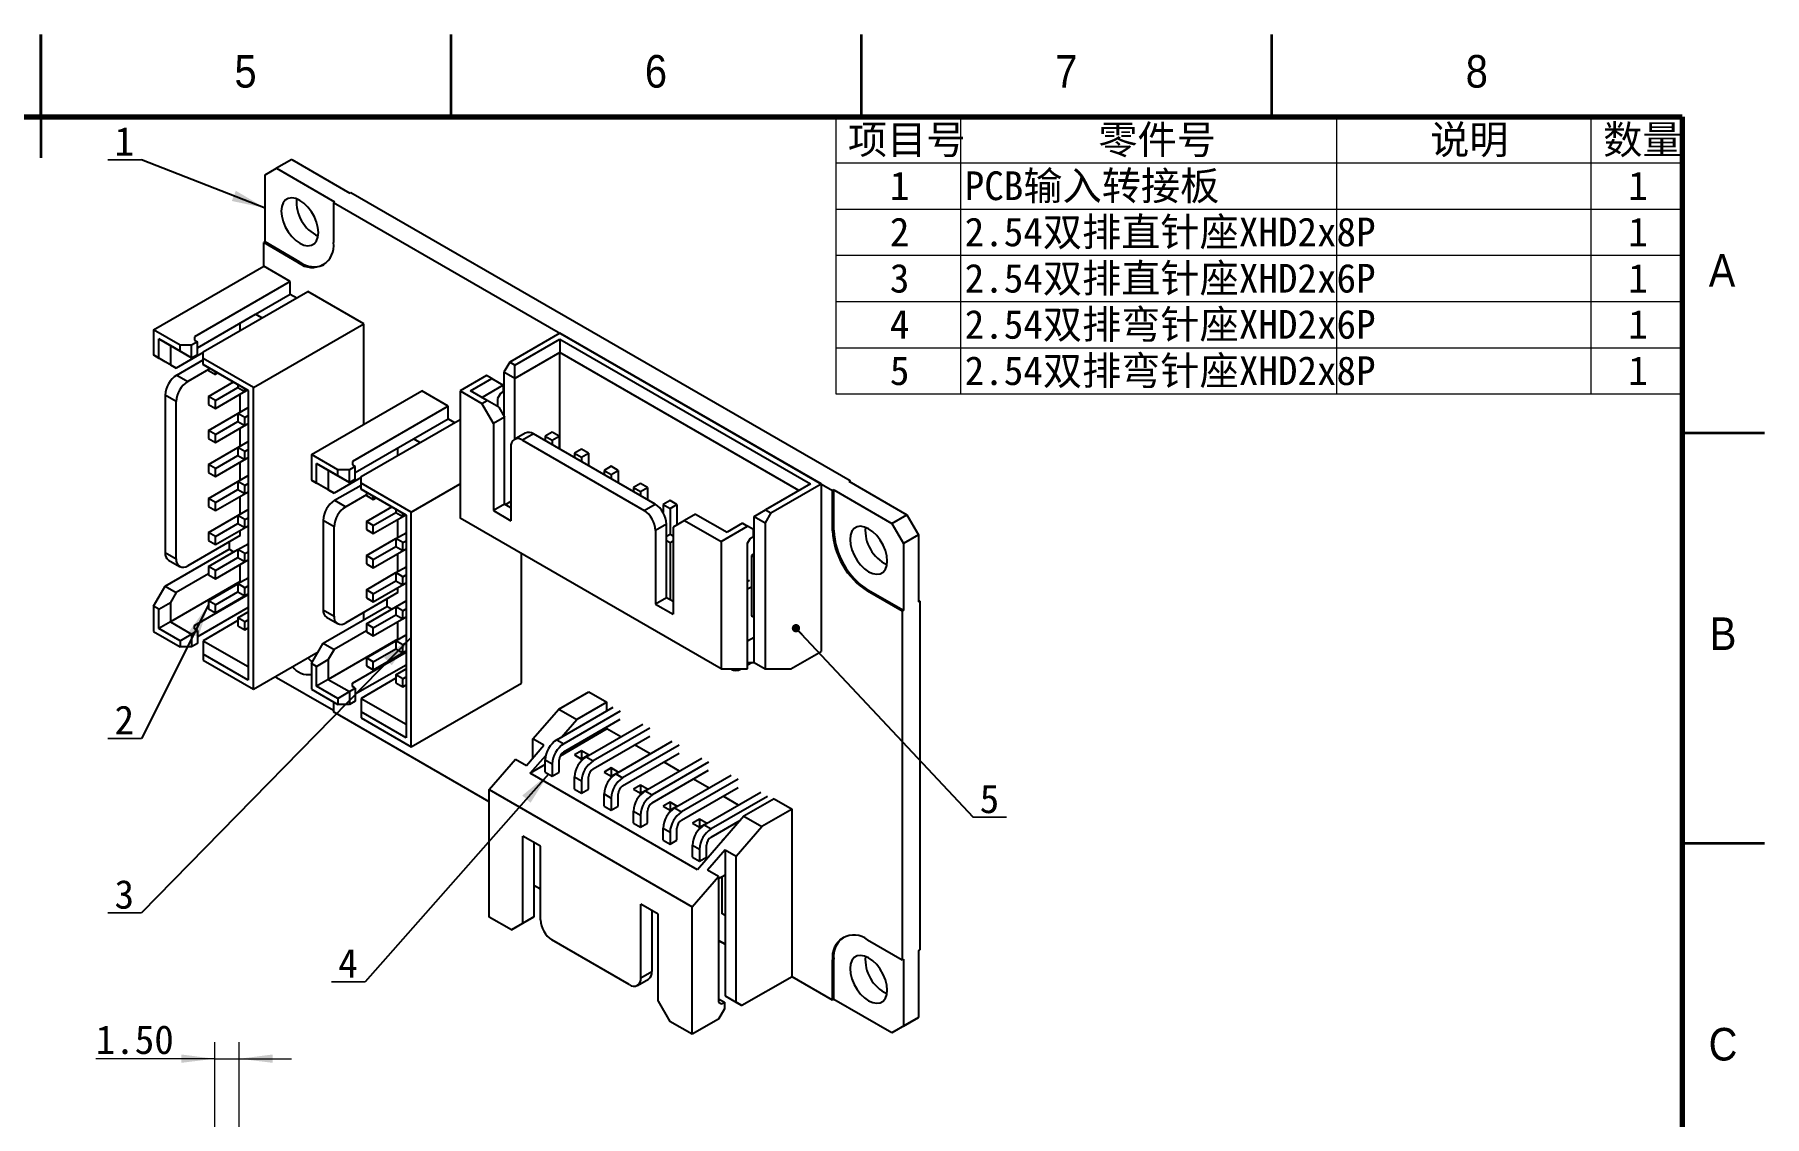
# Model space of a CAD drawing. Header units: millimetres. Extents: x 0 to 210, y 0 to 149.
# Drawn here: x 104.6 to 210, y 82.6 to 148.5 of the extents above; entities that cross this region are included whole.
import ezdxf

# ---------------------------------------------------------------- set-up
doc = ezdxf.new("R2010")
doc.units = ezdxf.units.MM
doc.header["$LTSCALE"] = 0.5
doc.linetypes.add('SLD-实线', pattern=[0])
doc.layers.add('轮廓粗实线', color=7, linetype='Continuous')
doc.styles.add('SLDTEXTSTYLE10', font='SIMSUN.TTC')
doc.styles.add('SLDTEXTSTYLE6', font='SIMSUN.TTC', dxfattribs={"bigfont": 'bigfont'})
doc.styles.add('SLDTEXTSTYLE9', font='GOTHIC.TTF', dxfattribs={"width": 0.913})
doc.styles.get("Standard").update_dxf_attribs({"font": 'SIMSUN.TTC'})
doc.dimstyles.new('SLDDIMSTYLE2', dxfattribs={"dimtxt": 1.75, "dimasz": 2.04, "dimexe": 0, "dimexo": 0.0625, "dimgap": 0.4375, "dimtad": 2, "dimrnd": 1e-09, "dimzin": 4, "dimdsep": 46, "dimtxsty": 'SLDTEXTSTYLE10', "dimsah": 1, "dimcen": 0.09, "dimadec": 0, "dimazin": 1, "dimtfac": 1, "dimtmove": 0, "dimatfit": 0, "dimfxl": 1, "dimfrac": 2, "dimtolj": 1, "dimtzin": 12, "dimarcsym": 0})
doc.dimstyles.new('SLDDIMSTYLE3', dxfattribs={"dimtxt": 0.18, "dimasz": 0.508, "dimexe": 0, "dimexo": 0.0625, "dimgap": 0, "dimtad": 0, "dimtih": 1, "dimtoh": 1, "dimdec": 0, "dimrnd": 1e-09, "dimzin": 0, "dimdsep": 46, "dimtxsty": 'Standard', "dimblk1": 'DOT', "dimblk2": 'DOT', "dimsah": 1, "dimcen": 0.09, "dimadec": 0, "dimazin": 0, "dimtfac": 0.508, "dimtdec": 0, "dimtofl": 0, "dimtmove": 0, "dimatfit": 3, "dimldrblk": 'DOT', "dimfxl": 1, "dimfrac": 2, "dimtolj": 1, "dimtzin": 0, "dimarcsym": 0})
doc.dimstyles.new('SLDDIMSTYLE4', dxfattribs={"dimtxt": 0.18, "dimasz": 2.04, "dimexe": 0, "dimexo": 0.0625, "dimgap": 0, "dimtad": 0, "dimtih": 1, "dimtoh": 1, "dimdec": 0, "dimrnd": 1e-09, "dimzin": 0, "dimdsep": 46, "dimtxsty": 'Standard', "dimsah": 1, "dimcen": 0.09, "dimadec": 0, "dimazin": 0, "dimtfac": 2.04, "dimtdec": 0, "dimtofl": 0, "dimtmove": 0, "dimatfit": 3, "dimfxl": 1, "dimfrac": 2, "dimtolj": 1, "dimtzin": 0, "dimarcsym": 0})

# ---------------------------------------------------------------- blocks, each defined once
blk = doc.blocks.new('SW_TABLEANNOTATION_0')
at = {"color": 0, "linetype": 'SLD-实线', "lineweight": 18}
for p, q in [((0, 0), (0, -2.81)), ((0, 0), (7.61, 0)), ((7.61, 0), (7.61, -2.81)), ((7.61, 0), (30.5, 0)), ((30.5, 0), (30.5, -2.81)), ((30.5, 0), (46, 0)), ((46, 0), (46, -2.81)), ((46, 0), (51.57, 0)), ((51.57, 0), (51.57, -2.81)), ((0, -2.81), (7.61, -2.81)), ((0, -2.81), (0, -5.63)), ((7.61, -2.81), (30.5, -2.81)), ((7.61, -2.81), (7.61, -5.63)), ((30.5, -2.81), (46, -2.81)), ((30.5, -2.81), (30.5, -5.63)), ((46, -2.81), (51.57, -2.81)), ((46, -2.81), (46, -5.63)), ((51.57, -2.81), (51.57, -5.63)), ((0, -5.63), (0, -8.44)), ((0, -5.63), (7.61, -5.63)), ((7.61, -5.63), (7.61, -8.44)), ((7.61, -5.63), (30.5, -5.63)), ((30.5, -5.63), (30.5, -8.44)), ((30.5, -5.63), (46, -5.63)), ((46, -5.63), (46, -8.44)), ((46, -5.63), (51.57, -5.63)), ((51.57, -5.63), (51.57, -8.44)), ((0, -8.44), (0, -11.25)), ((0, -8.44), (7.61, -8.44)), ((7.61, -8.44), (7.61, -11.25)), ((7.61, -8.44), (30.5, -8.44)), ((30.5, -8.44), (30.5, -11.25)), ((30.5, -8.44), (46, -8.44)), ((46, -8.44), (46, -11.25)), ((46, -8.44), (51.57, -8.44)), ((51.57, -8.44), (51.57, -11.25)), ((0, -11.25), (0, -14.07)), ((0, -11.25), (7.61, -11.25)), ((7.61, -11.25), (7.61, -14.07)), ((7.61, -11.25), (30.5, -11.25)), ((30.5, -11.25), (30.5, -14.07)), ((30.5, -11.25), (46, -11.25)), ((46, -11.25), (46, -14.07)), ((46, -11.25), (51.57, -11.25)), ((51.57, -11.25), (51.57, -14.07)), ((0, -14.07), (0, -16.88)), ((0, -14.07), (7.61, -14.07)), ((7.61, -14.07), (7.61, -16.88)), ((7.61, -14.07), (30.5, -14.07)), ((30.5, -14.07), (30.5, -16.88)), ((30.5, -14.07), (46, -14.07)), ((46, -14.07), (46, -16.88)), ((46, -14.07), (51.57, -14.07)), ((51.57, -14.07), (51.57, -16.88)), ((0, -16.88), (7.61, -16.88)), ((7.61, -16.88), (30.5, -16.88)), ((30.5, -16.88), (46, -16.88)), ((46, -16.88), (51.57, -16.88))]:
    blk.add_line(p, q, dxfattribs=at)
at = {"color": 0, "linetype": 'SLD-实线', "lineweight": 18, "char_height": 1.75, "attachment_point": 1}
for s, insert, style in [('项目号', (0.75, -0.52), 'SLDTEXTSTYLE6'), ('零件号', (16, -0.52), 'SLDTEXTSTYLE6'), ('说明', (36.21, -0.52), 'SLDTEXTSTYLE6'), ('数量', (46.75, -0.52), 'SLDTEXTSTYLE6'), ('PCB输入转接板', (7.86, -3.33), 'SLDTEXTSTYLE6'), ('1', (3.3, -3.33), 'SLDTEXTSTYLE10'), ('1', (48.28, -3.33), 'SLDTEXTSTYLE10'), ('2', (3.3, -6.14), 'SLDTEXTSTYLE10'), ('2.54双排直针座XHD2x8P', (7.86, -6.14), 'SLDTEXTSTYLE6'), ('1', (48.28, -6.14), 'SLDTEXTSTYLE10'), ('3', (3.3, -8.96), 'SLDTEXTSTYLE10'), ('2.54双排直针座XHD2x6P', (7.86, -8.96), 'SLDTEXTSTYLE6'), ('1', (48.28, -8.96), 'SLDTEXTSTYLE10'), ('2.54双排弯针座XHD2x6P', (7.86, -11.77), 'SLDTEXTSTYLE6'), ('4', (3.3, -11.77), 'SLDTEXTSTYLE10'), ('1', (48.28, -11.77), 'SLDTEXTSTYLE10'), ('5', (3.3, -14.59), 'SLDTEXTSTYLE10'), ('2.54双排弯针座XHD2x8P', (7.86, -14.59), 'SLDTEXTSTYLE6'), ('1', (48.28, -14.59), 'SLDTEXTSTYLE10')]:
    blk.add_mtext(s, dxfattribs=dict(at, insert=insert, style=style))
blk = doc.blocks.new('_D_5')
at = {"color": 7, "linetype": 'SLD-实线', "lineweight": 18, "true_color": 0xffffff}
for p, q in [((115.6, 81.13), (115.6, 87.13)), ((117.1, 81.13), (117.1, 87.13)), ((115.6, 86.13), (108.35, 86.13)), ((115.6, 86.13), (117.1, 86.13)), ((117.1, 86.13), (120.28, 86.13))]:
    blk.add_line(p, q, dxfattribs=at)
for points in [[(115.6, 86.13), (113.56, 86.39), (113.56, 85.88)], [(117.1, 86.13), (119.14, 85.88), (119.14, 86.39)]]:
    blk.add_solid(points, dxfattribs=at)
at = {"color": 7, "linetype": 'SLD-实线', "lineweight": 18, "true_color": 0xffffff, "insert": (108.35, 88.17), "char_height": 1.75, "attachment_point": 1, "style": 'SLDTEXTSTYLE10'}
blk.add_mtext('1.50', dxfattribs=at)
blk = doc.blocks.new('SW_NOTE_0_38')
at = {"color": 0, "linetype": 'SLD-实线', "lineweight": 18}
for p, q in [((0, 0), (2.04, 0)), ((2.04, 0), (0, 0)), ((0, 0), (2.04, 0)), ((2.04, 0), (0, 0)), ((0, 0), (2.04, 0)), ((2.04, 0), (0, 0))]:
    blk.add_line(p, q, dxfattribs=at)
at = {"color": 0, "linetype": 'SLD-实线', "lineweight": 18, "insert": (1, 2), "char_height": 1.75, "attachment_point": 2, "style": 'SLDTEXTSTYLE10'}
blk.add_mtext('5', dxfattribs=at)
blk = doc.blocks.new('_Dot')
at = {"color": 0, "linetype": 'ByBlock', "lineweight": -2}
blk.add_line((-0.5, 0), (-1, 0), dxfattribs=at)
at = {"color": 0, "linetype": 'ByBlock', "const_width": 0.5}
blk.add_lwpolyline([(-0.25, 0, 1), (0.25, 0, 1)], format="xyb", close=True, dxfattribs=at)
blk = doc.blocks.new('SW_NOTE_0_39')
at = {"color": 0, "linetype": 'SLD-实线', "lineweight": 18}
for p, q in [((-2.04, 0), (0, 0)), ((0, 0), (-2.04, 0)), ((-2.04, 0), (0, 0)), ((0, 0), (-2.04, 0)), ((-2.04, 0), (0, 0)), ((0, 0), (-2.04, 0))]:
    blk.add_line(p, q, dxfattribs=at)
at = {"color": 0, "linetype": 'SLD-实线', "lineweight": 18, "insert": (-1.04, 2), "char_height": 1.75, "attachment_point": 2, "style": 'SLDTEXTSTYLE10'}
blk.add_mtext('4', dxfattribs=at)
blk = doc.blocks.new('SW_NOTE_0_40')
at = {"color": 0, "linetype": 'SLD-实线', "lineweight": 18}
for p, q in [((-2.04, 0), (0, 0)), ((0, 0), (-2.04, 0)), ((-2.04, 0), (0, 0)), ((0, 0), (-2.04, 0)), ((-2.04, 0), (0, 0)), ((0, 0), (-2.04, 0))]:
    blk.add_line(p, q, dxfattribs=at)
at = {"color": 0, "linetype": 'SLD-实线', "lineweight": 18, "insert": (-1.04, 2), "char_height": 1.75, "attachment_point": 2, "style": 'SLDTEXTSTYLE10'}
blk.add_mtext('1', dxfattribs=at)
blk = doc.blocks.new('SW_NOTE_0_41')
at = {"color": 0, "linetype": 'SLD-实线', "lineweight": 18}
for p, q in [((-2.04, 0), (0, 0)), ((0, 0), (-2.04, 0)), ((-2.04, 0), (0, 0)), ((0, 0), (-2.04, 0)), ((-2.04, 0), (0, 0)), ((0, 0), (-2.04, 0))]:
    blk.add_line(p, q, dxfattribs=at)
at = {"color": 0, "linetype": 'SLD-实线', "lineweight": 18, "insert": (-1.04, 2), "char_height": 1.75, "attachment_point": 2, "style": 'SLDTEXTSTYLE10'}
blk.add_mtext('2', dxfattribs=at)
blk = doc.blocks.new('SW_NOTE_0_42')
at = {"color": 0, "linetype": 'SLD-实线', "lineweight": 18}
for p, q in [((-2.04, 0), (0, 0)), ((0, 0), (-2.04, 0)), ((-2.04, 0), (0, 0)), ((0, 0), (-2.04, 0)), ((-2.04, 0), (0, 0)), ((0, 0), (-2.04, 0))]:
    blk.add_line(p, q, dxfattribs=at)
at = {"color": 0, "linetype": 'SLD-实线', "lineweight": 18, "insert": (-1.04, 2), "char_height": 1.75, "attachment_point": 2, "style": 'SLDTEXTSTYLE10'}
blk.add_mtext('3', dxfattribs=at)

msp = doc.modelspace()

# ---------------------------------------------------------------- linework, layer by layer
at = {"color": 7, "linetype": 'SLD-实线', "lineweight": 35}
for p, q in [((105, 143.5), (105, 148.5)), ((105, 148.5), (105, 141)), ((130, 143.5), (130, 148.5)), ((155, 143.5), (155, 148.5)), ((180, 143.5), (180, 148.5)), ((205, 124.25), (210, 124.25)), ((205, 99.25), (210, 99.25))]:
    msp.add_line(p, q, dxfattribs=at)
at = {"color": 7, "linetype": 'SLD-实线', "lineweight": 70}
for p, q in [((5, 143.5), (205, 143.5)), ((205, 143.5), (205, 5))]:
    msp.add_line(p, q, dxfattribs=at)
at = {"layer": '轮廓粗实线'}
for p, q in [((118.665, 139.954), (119.372, 140.362)), ((120.291, 140.893), (119.372, 140.362)), ((119.372, 140.362), (122.907, 138.321)), ((120.291, 140.893), (123.827, 138.852)), ((118.665, 135.871), (118.665, 139.954)), ((122.907, 138.321), (122.837, 138.281)), ((122.837, 138.281), (122.837, 135.831)), ((122.837, 138.281), (153.242, 120.728)), ((123.827, 138.852), (123.897, 138.893)), ((123.897, 138.893), (154.303, 121.34)), ((118.665, 135.871), (118.594, 135.831)), ((118.594, 134.402), (118.594, 135.831)), ((120.715, 134.606), (118.594, 135.831)), ((120.786, 134.647), (118.665, 135.871)), ((111.877, 130.524), (118.594, 134.402)), ((120.206, 133.471), (118.594, 134.402)), ((120.786, 134.647), (120.715, 134.606)), ((120.206, 133.471), (114.373, 130.103)), ((114.903, 129.185), (121.267, 132.859)), ((120.206, 132.695), (120.206, 133.471)), ((124.675, 130.891), (121.267, 132.859)), ((118.085, 131.471), (120.206, 132.695)), ((120.206, 132.695), (120.595, 132.471)), ((114.549, 129.43), (118.085, 131.471)), ((117.145, 130.479), (117.145, 130.928)), ((117.958, 127.013), (124.675, 130.891)), ((118.474, 131.246), (118.085, 131.471)), ((124.675, 124.768), (124.675, 130.891)), ((113.489, 129.593), (111.877, 130.524)), ((111.877, 130.524), (111.877, 128.989)), ((112.902, 129.564), (112.195, 129.973)), ((112.195, 129.973), (113.489, 129.226)), ((112.195, 128.805), (112.195, 129.973)), ((114.549, 129.797), (114.196, 129.593)), ((114.373, 130.103), (114.373, 129.899)), ((114.373, 129.899), (114.549, 129.797)), ((114.549, 129.021), (114.549, 129.797)), ((136.625, 130.321), (133.571, 128.557)), ((133.889, 128.373), (136.625, 129.953)), ((152.535, 121.136), (136.625, 130.321)), ((136.625, 129.953), (151.899, 121.136)), ((136.625, 129.953), (136.625, 129.137)), ((111.877, 128.989), (112.195, 128.805)), ((112.584, 128.58), (111.877, 128.989)), ((112.902, 128.397), (112.195, 128.805)), ((113.255, 128.192), (112.584, 128.58)), ((114.196, 128.817), (112.902, 129.564)), ((112.902, 129.564), (112.902, 128.397)), ((114.903, 129.144), (113.255, 128.192)), ((113.291, 127.764), (114.903, 128.694)), ((114.196, 129.593), (113.489, 129.593)), ((113.489, 129.226), (113.489, 129.593)), ((113.489, 129.226), (114.196, 128.817)), ((114.196, 128.817), (114.196, 129.593)), ((114.196, 128.817), (114.549, 129.021)), ((114.903, 128.777), (114.903, 129.185)), ((117.958, 127.013), (114.903, 128.777)), ((114.903, 128.409), (114.903, 128.777)), ((133.571, 128.557), (133.217, 127.945)), ((133.889, 128.373), (133.571, 128.557)), ((136.625, 129.137), (133.889, 127.557)), ((151.192, 120.728), (136.625, 129.137)), ((136.625, 123.259), (136.625, 129.137)), ((112.902, 128.397), (113.255, 128.192)), ((113.291, 127.764), (113.963, 127.376)), ((115.221, 128.102), (113.963, 127.376)), ((114.903, 128.409), (117.639, 126.829)), ((117.639, 126.829), (114.903, 128.409)), ((114.903, 128.409), (114.903, 128.409)), ((115.221, 128.225), (115.221, 128.054)), ((115.221, 128.054), (115.645, 127.809)), ((115.645, 127.809), (115.645, 127.98)), ((115.645, 127.809), (115.794, 127.895)), ((132.156, 127.741), (130.544, 126.81)), ((131.181, 126.81), (132.475, 127.557)), ((132.475, 127.557), (132.156, 127.741)), ((132.475, 127.557), (133.182, 127.149)), ((133.889, 127.557), (133.217, 127.945)), ((133.217, 127.945), (133.217, 125.267)), ((133.889, 127.557), (133.889, 128.373)), ((133.889, 123.87), (133.889, 127.557)), ((113.255, 126.151), (112.584, 126.539)), ((112.584, 126.539), (112.584, 116.953)), ((115.221, 126.47), (116.742, 127.347)), ((115.645, 126.225), (115.221, 126.47)), ((115.221, 126.47), (115.221, 125.98)), ((115.645, 126.225), (117.017, 127.017)), ((115.645, 125.735), (117.59, 126.858)), ((117.017, 127.189), (117.017, 127.017)), ((117.017, 127.017), (117.442, 126.772)), ((117.145, 125.506), (117.145, 126.6)), ((117.442, 126.772), (117.442, 126.944)), ((117.442, 126.772), (117.59, 126.858)), ((117.639, 126.829), (117.639, 109.192)), ((117.958, 108.641), (117.958, 127.013)), ((121.493, 122.931), (128.211, 126.809)), ((129.823, 125.878), (128.211, 126.809)), ((130.544, 126.81), (130.544, 119.053)), ((130.544, 126.81), (131.874, 126.043)), ((132.192, 126.226), (131.181, 126.81)), ((133.182, 127.149), (131.888, 126.402)), ((133.005, 126.638), (132.828, 126.332)), ((133.182, 126.741), (133.005, 126.638)), ((133.182, 127.149), (133.182, 126.741)), ((113.255, 116.565), (113.255, 126.151)), ((115.221, 125.98), (115.645, 125.735)), ((115.221, 124.396), (117.017, 125.432)), ((115.645, 125.735), (115.645, 126.225)), ((117.017, 125.433), (117.639, 125.792)), ((117.017, 125.433), (117.017, 124.943)), ((117.442, 125.188), (117.017, 125.433)), ((129.823, 125.878), (123.989, 122.51)), ((129.823, 125.102), (129.823, 125.878)), ((131.874, 126.043), (132.192, 126.226)), ((132.581, 124.818), (131.874, 126.043)), ((132.899, 125.818), (132.192, 126.226)), ((132.828, 126.332), (132.828, 125.859)), ((132.899, 125.818), (133.252, 125.206)), ((115.645, 124.151), (115.221, 124.396)), ((115.221, 124.396), (115.221, 123.906)), ((115.645, 124.151), (117.017, 124.943)), ((115.645, 123.661), (117.639, 124.812)), ((117.017, 124.943), (117.442, 124.698)), ((117.145, 123.432), (117.145, 124.526)), ((117.442, 125.188), (117.639, 125.302)), ((117.442, 124.698), (117.442, 125.188)), ((117.442, 124.698), (117.639, 124.812)), ((124.52, 121.592), (130.544, 125.07)), ((127.702, 123.878), (129.823, 125.102)), ((129.823, 125.102), (130.212, 124.878)), ((133.252, 125.206), (132.581, 124.818)), ((132.581, 124.818), (132.581, 119.51)), ((133.252, 119.898), (133.252, 125.206)), ((115.221, 123.906), (115.645, 123.661)), ((115.221, 122.322), (117.017, 123.358)), ((115.645, 123.661), (115.645, 124.151)), ((117.017, 123.359), (117.639, 123.718)), ((117.442, 123.114), (117.017, 123.359)), ((117.017, 123.359), (117.017, 122.869)), ((124.166, 121.837), (127.702, 123.878)), ((126.761, 122.886), (126.761, 123.335)), ((128.09, 123.653), (127.702, 123.878)), ((133.641, 123.389), (133.641, 118.898)), ((134.52, 124.235), (133.848, 123.847)), ((135.02, 124.185), (134.348, 123.797)), ((134.348, 123.797), (141.752, 119.523)), ((142.424, 119.911), (135.02, 124.185)), ((136.152, 124.283), (135.727, 124.038)), ((135.727, 124.038), (136.152, 123.793)), ((135.727, 124.038), (135.727, 123.777)), ((136.576, 124.038), (136.152, 124.283)), ((136.152, 123.793), (136.576, 124.038)), ((136.152, 123.793), (136.152, 123.532)), ((136.576, 124.038), (136.576, 123.287)), ((115.645, 122.077), (115.221, 122.322)), ((115.221, 122.322), (115.221, 121.832)), ((115.645, 122.077), (117.017, 122.869)), ((115.645, 121.587), (117.639, 122.738)), ((117.017, 122.869), (117.442, 122.624)), ((117.145, 121.358), (117.145, 122.452)), ((117.442, 123.114), (117.639, 123.228)), ((117.442, 122.624), (117.442, 123.114)), ((117.442, 122.624), (117.639, 122.738)), ((123.105, 122), (121.493, 122.931)), ((121.493, 122.931), (121.493, 121.363)), ((122.519, 121.971), (121.811, 122.38)), ((121.811, 122.38), (123.105, 121.633)), ((121.811, 121.179), (121.811, 122.38)), ((123.989, 122.51), (123.989, 122.306)), ((123.989, 122.306), (124.166, 122.204)), ((137.948, 123.246), (137.523, 123.001)), ((137.523, 123.001), (137.948, 122.756)), ((137.523, 123.001), (137.523, 122.74)), ((138.372, 123.001), (137.948, 123.246)), ((137.948, 122.756), (138.372, 123.001)), ((137.948, 122.756), (137.948, 122.495)), ((138.372, 123.001), (138.372, 122.25)), ((115.221, 121.832), (115.645, 121.587)), ((115.221, 120.248), (117.017, 121.284)), ((115.645, 121.587), (115.645, 122.077)), ((117.017, 121.285), (117.639, 121.644)), ((117.017, 121.285), (117.017, 120.795)), ((117.442, 121.04), (117.017, 121.285)), ((121.493, 121.363), (121.811, 121.179)), ((122.2, 120.955), (121.493, 121.363)), ((122.519, 120.771), (121.811, 121.179)), ((123.813, 121.224), (122.519, 121.971)), ((122.519, 121.971), (122.519, 120.771)), ((124.52, 121.518), (122.872, 120.567)), ((123.105, 121.633), (123.105, 122)), ((123.813, 122), (123.105, 122)), ((123.105, 121.633), (123.813, 121.224)), ((124.166, 122.204), (123.813, 122)), ((123.813, 121.224), (123.813, 122)), ((123.813, 121.224), (124.166, 121.428)), ((124.166, 121.428), (124.166, 122.204)), ((124.52, 121.184), (124.52, 121.592)), ((124.52, 120.816), (124.52, 121.184)), ((127.574, 119.42), (124.52, 121.184)), ((139.744, 122.209), (139.319, 121.964)), ((139.319, 121.964), (139.319, 121.703)), ((139.319, 121.964), (139.744, 121.719)), ((140.168, 121.964), (139.744, 122.209)), ((139.744, 121.719), (140.168, 121.964)), ((139.744, 121.719), (139.744, 121.458)), ((140.168, 121.964), (140.168, 121.213)), ((154.232, 121.299), (154.303, 121.34)), ((154.232, 121.299), (157.768, 119.258)), ((154.303, 121.258), (154.303, 121.34)), ((115.645, 120.003), (115.221, 120.248)), ((115.221, 120.248), (115.221, 119.758)), ((115.645, 120.003), (117.017, 120.795)), ((115.645, 119.513), (117.639, 120.664)), ((117.017, 120.795), (117.442, 120.55)), ((117.145, 119.284), (117.145, 120.378)), ((117.442, 121.04), (117.639, 121.154)), ((117.442, 120.55), (117.442, 121.04)), ((117.442, 120.55), (117.639, 120.664)), ((122.872, 120.567), (122.2, 120.955)), ((122.519, 120.771), (122.872, 120.567)), ((122.907, 120.138), (124.52, 121.069)), ((122.907, 120.138), (123.579, 119.75)), ((124.838, 120.477), (123.579, 119.75)), ((124.52, 120.816), (127.256, 119.236)), ((127.256, 119.236), (124.52, 120.816)), ((124.52, 120.816), (124.52, 120.816)), ((124.838, 120.632), (124.838, 120.428)), ((124.838, 120.428), (125.262, 120.183)), ((125.262, 120.183), (125.262, 120.387)), ((125.262, 120.183), (125.439, 120.285)), ((127.574, 119.42), (130.544, 121.135)), ((141.54, 121.172), (141.115, 120.927)), ((141.115, 120.927), (141.115, 120.666)), ((141.115, 120.927), (141.54, 120.682)), ((141.964, 120.927), (141.54, 121.172)), ((141.54, 120.682), (141.964, 120.927)), ((141.54, 120.682), (141.54, 120.422)), ((141.964, 120.927), (141.964, 120.177)), ((143.336, 120.135), (142.911, 119.89)), ((143.76, 119.89), (143.336, 120.135)), ((151.899, 121.136), (149.162, 119.556)), ((149.481, 119.373), (152.535, 121.136)), ((152.535, 121.136), (152.535, 110.929)), ((153.313, 120.769), (153.242, 120.728)), ((153.242, 118.278), (153.242, 120.728)), ((153.313, 118.319), (153.313, 120.769)), ((153.313, 120.769), (156.849, 118.728)), ((115.221, 119.758), (115.645, 119.513)), ((115.221, 118.174), (117.017, 119.21)), ((115.645, 119.513), (115.645, 120.003)), ((117.017, 119.211), (117.639, 119.57)), ((117.017, 119.211), (117.017, 118.721)), ((117.442, 118.966), (117.017, 119.211)), ((117.442, 118.966), (117.639, 119.08)), ((124.838, 118.844), (126.387, 119.738)), ((125.262, 118.599), (126.634, 119.391)), ((125.262, 118.109), (127.235, 119.248)), ((126.634, 119.596), (126.634, 119.391)), ((126.634, 119.391), (127.058, 119.146)), ((127.058, 119.146), (127.058, 119.351)), ((127.058, 119.146), (127.235, 119.248)), ((127.256, 119.236), (127.256, 105.682)), ((127.574, 105.131), (127.574, 119.42)), ((133.252, 119.898), (132.581, 119.51)), ((132.581, 119.51), (133.641, 118.898)), ((133.641, 119.674), (133.252, 119.898)), ((133.641, 120.065), (133.302, 119.869)), ((141.752, 119.523), (142.424, 119.911)), ((142.911, 119.89), (143.336, 119.645)), ((142.911, 119.89), (142.911, 119.404)), ((143.336, 119.645), (143.76, 119.89)), ((143.336, 119.645), (143.336, 118.062)), ((143.76, 119.89), (143.76, 118.642)), ((144.898, 119.299), (144.227, 118.911)), ((144.898, 119.299), (146.808, 118.197)), ((148.455, 119.148), (149.162, 119.556)), ((148.455, 119.148), (149.127, 118.76)), ((148.455, 111.799), (148.455, 119.148)), ((149.481, 119.373), (149.127, 118.76)), ((149.162, 119.556), (149.481, 119.373)), ((156.849, 118.728), (157.768, 119.258)), ((157.768, 119.258), (158.475, 118.034)), ((115.645, 117.929), (115.221, 118.174)), ((115.221, 118.174), (115.221, 117.684)), ((115.645, 117.929), (117.017, 118.721)), ((115.645, 117.439), (117.639, 118.59)), ((117.017, 118.721), (117.442, 118.476)), ((117.145, 117.993), (117.145, 118.304)), ((117.442, 118.476), (117.442, 118.966)), ((117.442, 118.476), (117.639, 118.59)), ((122.872, 118.525), (122.2, 118.913)), ((122.2, 118.913), (122.2, 113.475)), ((122.872, 113.087), (122.872, 118.525)), ((125.262, 118.599), (124.838, 118.844)), ((124.838, 118.844), (124.838, 118.354)), ((124.838, 118.354), (125.262, 118.109)), ((125.262, 118.109), (125.262, 118.599)), ((126.634, 117.807), (127.256, 118.166)), ((126.761, 117.881), (126.761, 118.975)), ((146.454, 109.868), (130.544, 119.053)), ((143.131, 118.687), (142.459, 118.299)), ((142.459, 118.299), (142.459, 113.808)), ((143.131, 114.196), (143.131, 118.687)), ((143.336, 118.062), (143.131, 117.943)), ((143.52, 117.955), (143.336, 118.062)), ((144.227, 118.911), (143.52, 118.503)), ((143.52, 118.503), (143.52, 113.195)), ((144.227, 118.911), (146.454, 117.625)), ((146.454, 117.625), (148.066, 118.556)), ((147.748, 118.74), (146.808, 118.197)), ((147.748, 118.74), (148.066, 118.556)), ((148.42, 118.352), (148.066, 118.556)), ((148.42, 117.944), (148.42, 118.352)), ((149.127, 118.76), (149.127, 109.868)), ((153.313, 118.319), (153.242, 118.278)), ((156.849, 118.728), (157.556, 117.503)), ((158.475, 118.034), (157.556, 117.503)), ((158.475, 118.034), (158.475, 113.951)), ((112.584, 114.911), (116.473, 117.156)), ((117.145, 117.993), (113.963, 116.157)), ((115.221, 117.684), (115.645, 117.439)), ((115.221, 116.1), (117.017, 117.136)), ((115.645, 117.439), (115.645, 117.929)), ((116.473, 117.606), (116.473, 117.156)), ((116.762, 116.989), (116.473, 117.156)), ((117.017, 117.137), (117.639, 117.496)), ((117.442, 116.892), (117.017, 117.137)), ((117.017, 117.137), (117.017, 116.647)), ((117.442, 116.892), (117.639, 117.006)), ((124.838, 116.77), (126.634, 117.807)), ((125.262, 116.525), (126.634, 117.317)), ((125.262, 116.035), (127.256, 117.186)), ((126.634, 117.807), (126.634, 117.317)), ((127.058, 117.562), (126.634, 117.807)), ((126.634, 117.317), (127.058, 117.072)), ((127.058, 117.562), (127.256, 117.677)), ((127.058, 117.072), (127.058, 117.562)), ((127.058, 117.072), (127.256, 117.187)), ((143.131, 117.69), (143.336, 117.572)), ((143.336, 117.572), (143.52, 117.678)), ((143.336, 117.572), (143.336, 114.077)), ((146.454, 117.625), (146.454, 109.868)), ((148.066, 117.535), (148.243, 117.842)), ((148.066, 109.868), (148.066, 117.535)), ((148.243, 117.842), (148.42, 117.944)), ((157.556, 117.503), (157.556, 113.42)), ((112.584, 116.953), (113.255, 116.565)), ((112.791, 116.495), (113.463, 116.107)), ((115.645, 115.855), (115.221, 116.1)), ((115.221, 116.1), (115.221, 115.61)), ((115.645, 115.855), (117.017, 116.647)), ((115.645, 115.365), (117.639, 116.516)), ((117.017, 116.647), (117.442, 116.402)), ((117.145, 115.193), (117.145, 116.23)), ((117.442, 116.402), (117.442, 116.892)), ((117.442, 116.402), (117.639, 116.516)), ((125.262, 116.525), (124.838, 116.77)), ((124.838, 116.77), (124.838, 116.28)), ((124.838, 116.28), (125.262, 116.035)), ((125.262, 116.035), (125.262, 116.525)), ((126.634, 115.733), (127.256, 116.092)), ((126.761, 115.807), (126.761, 116.901)), ((134.292, 109.009), (134.292, 116.889)), ((148.455, 116.87), (148.3, 116.78)), ((148.3, 116.78), (148.455, 116.69)), ((148.3, 116.78), (148.3, 113.105)), ((111.877, 113.687), (112.584, 114.911)), ((112.584, 114.911), (113.255, 114.524)), ((117.145, 115.193), (112.902, 112.744)), ((115.221, 115.658), (113.255, 114.524)), ((115.221, 115.61), (115.645, 115.365)), ((115.221, 114.025), (117.017, 115.062)), ((115.645, 115.365), (115.645, 115.855)), ((117.017, 115.063), (117.639, 115.422)), ((117.017, 115.063), (117.017, 114.573)), ((117.442, 114.818), (117.017, 115.063)), ((117.194, 115.164), (117.145, 115.193)), ((117.442, 114.818), (117.639, 114.932)), ((124.838, 114.696), (126.634, 115.733)), ((125.262, 114.451), (126.634, 115.243)), ((125.262, 113.961), (127.256, 115.112)), ((126.634, 115.733), (126.634, 115.243)), ((127.058, 115.488), (126.634, 115.733)), ((126.634, 115.243), (127.058, 114.998)), ((127.058, 115.488), (127.256, 115.603)), ((127.058, 114.998), (127.058, 115.488)), ((127.058, 114.998), (127.256, 115.113)), ((148.066, 115.208), (148.187, 115.277)), ((112.195, 113.503), (112.902, 113.911)), ((113.255, 114.524), (112.902, 113.911)), ((112.902, 113.911), (112.902, 112.744)), ((114.373, 112.507), (117.639, 114.393)), ((115.645, 113.781), (115.221, 114.025)), ((115.221, 114.025), (115.221, 113.536)), ((115.645, 113.781), (117.017, 114.573)), ((115.645, 113.291), (117.639, 114.442)), ((117.017, 114.573), (117.442, 114.328)), ((117.442, 114.328), (117.442, 114.818)), ((117.442, 114.328), (117.639, 114.442)), ((126.761, 114.516), (123.579, 112.679)), ((125.262, 114.451), (124.838, 114.696)), ((124.838, 114.696), (124.838, 114.206)), ((124.838, 114.206), (125.262, 113.961)), ((125.262, 113.961), (125.262, 114.451)), ((126.089, 114.128), (126.089, 113.679)), ((126.634, 113.659), (127.256, 114.018)), ((126.761, 114.516), (126.761, 114.827)), ((143.131, 114.196), (142.459, 113.808)), ((142.459, 113.808), (143.52, 113.195)), ((143.52, 113.971), (143.131, 114.196)), ((143.492, 113.987), (143.52, 114.003)), ((143.492, 113.987), (143.52, 114.003)), ((148.3, 114.852), (148.066, 114.718)), ((155.434, 114.645), (155.364, 114.604)), ((157.485, 113.379), (155.364, 114.604)), ((157.556, 113.42), (155.434, 114.645)), ((158.546, 113.992), (158.475, 114.032)), ((158.475, 113.951), (158.546, 113.992)), ((158.546, 113.992), (158.546, 92.762)), ((112.195, 113.503), (111.877, 113.687)), ((111.877, 113.687), (111.877, 112.151)), ((112.195, 112.335), (112.195, 113.503)), ((117.639, 113.617), (114.549, 111.833)), ((117.017, 112.809), (114.903, 111.588)), ((115.221, 113.536), (115.645, 113.291)), ((115.645, 113.291), (115.645, 113.781)), ((117.017, 112.989), (117.639, 113.348)), ((117.017, 112.989), (117.017, 112.499)), ((117.442, 112.744), (117.017, 112.989)), ((117.442, 112.744), (117.639, 112.858)), ((122.2, 111.434), (126.089, 113.679)), ((122.2, 113.475), (122.872, 113.087)), ((122.407, 113.017), (123.079, 112.629)), ((124.675, 112.862), (124.675, 113.312)), ((124.838, 112.622), (126.634, 113.659)), ((125.262, 112.377), (126.634, 113.169)), ((125.262, 111.887), (127.256, 113.038)), ((126.379, 113.512), (126.089, 113.679)), ((126.634, 113.659), (126.634, 113.169)), ((127.058, 113.414), (126.634, 113.659)), ((126.634, 113.169), (127.058, 112.924)), ((126.761, 111.683), (126.761, 112.752)), ((127.058, 113.414), (127.256, 113.529)), ((127.058, 112.924), (127.058, 113.414)), ((127.058, 112.924), (127.256, 113.039)), ((148.3, 113.105), (148.455, 113.016)), ((148.3, 113.105), (148.455, 113.016)), ((148.455, 113.016), (148.3, 113.105)), ((157.556, 113.42), (157.485, 113.379)), ((157.485, 113.379), (157.485, 92.149)), ((111.877, 112.151), (113.489, 111.221)), ((112.902, 112.744), (112.195, 112.335)), ((113.489, 111.588), (112.195, 112.335)), ((112.902, 112.744), (114.196, 111.996)), ((113.489, 111.588), (114.196, 111.996)), ((114.196, 111.996), (114.549, 112.201)), ((114.196, 111.996), (114.196, 111.221)), ((114.373, 112.303), (114.373, 112.507)), ((114.549, 112.201), (114.373, 112.303)), ((114.549, 112.201), (114.549, 111.425)), ((117.017, 112.499), (117.442, 112.254)), ((117.442, 112.254), (117.442, 112.744)), ((117.442, 112.254), (117.639, 112.368)), ((124.838, 112.181), (122.872, 111.046)), ((125.262, 112.377), (124.838, 112.622)), ((124.838, 112.622), (124.838, 112.132)), ((124.838, 112.132), (125.262, 111.887)), ((125.262, 111.887), (125.262, 112.377)), ((126.634, 111.585), (127.256, 111.944)), ((148.066, 111.575), (148.455, 111.799)), ((148.455, 110.256), (148.455, 111.799)), ((113.489, 111.588), (113.489, 111.221)), ((114.196, 111.221), (113.489, 111.221)), ((114.549, 111.425), (114.196, 111.221)), ((114.903, 111.588), (114.903, 110.772)), ((114.903, 111.588), (117.639, 110.009)), ((114.903, 110.772), (114.903, 110.404)), ((117.639, 109.192), (114.903, 110.772)), ((117.958, 108.641), (121.903, 110.918)), ((121.493, 110.209), (122.2, 111.434)), ((121.845, 110.818), (121.828, 110.875)), ((122.2, 111.434), (122.872, 111.046)), ((126.761, 111.683), (122.519, 109.233)), ((122.872, 111.046), (122.519, 110.434)), ((123.989, 108.997), (127.256, 110.882)), ((124.838, 110.548), (126.634, 111.585)), ((125.262, 110.303), (126.634, 111.095)), ((125.262, 109.813), (127.256, 110.964)), ((126.634, 111.585), (126.634, 111.095)), ((127.058, 111.34), (126.634, 111.585)), ((126.634, 111.095), (127.058, 110.85)), ((126.782, 111.671), (126.761, 111.683)), ((127.058, 111.34), (127.256, 111.454)), ((127.058, 110.85), (127.058, 111.34)), ((127.058, 110.85), (127.256, 110.965)), ((150.697, 109.868), (152.535, 110.929)), ((114.903, 110.404), (117.958, 108.641)), ((121.811, 110.025), (121.493, 110.209)), ((121.493, 110.209), (121.493, 108.641)), ((121.811, 110.025), (122.519, 110.434)), ((121.811, 108.825), (121.811, 110.025)), ((122.519, 110.434), (122.519, 109.233)), ((127.256, 110.107), (124.166, 108.323)), ((125.262, 110.303), (124.838, 110.548)), ((124.838, 110.548), (124.838, 110.058)), ((124.838, 110.058), (125.262, 109.813)), ((125.262, 109.813), (125.262, 110.303)), ((126.634, 109.511), (127.256, 109.87)), ((146.454, 109.868), (148.066, 109.868)), ((147.042, 109.868), (147.135, 109.814)), ((147.635, 109.864), (147.643, 109.868)), ((148.066, 110.256), (148.455, 110.256)), ((148.066, 110.113), (148.314, 110.256)), ((148.455, 110.256), (149.127, 109.868)), ((149.127, 109.868), (150.697, 109.868)), ((119.372, 109.334), (119.318, 109.426)), ((122.837, 107.334), (119.372, 109.334)), ((121.493, 108.641), (123.105, 107.711)), ((122.519, 109.233), (121.811, 108.825)), ((123.105, 108.078), (121.811, 108.825)), ((122.519, 109.233), (123.813, 108.486)), ((123.813, 108.486), (124.166, 108.69)), ((123.989, 108.792), (123.989, 108.997)), ((124.166, 108.69), (123.989, 108.792)), ((124.166, 108.69), (124.166, 107.915)), ((126.634, 109.299), (124.52, 108.078)), ((127.058, 109.266), (126.634, 109.511)), ((126.634, 109.511), (126.634, 109.021)), ((126.634, 109.021), (127.058, 108.776)), ((127.058, 109.266), (127.256, 109.38)), ((127.058, 108.776), (127.058, 109.266)), ((127.058, 108.776), (127.256, 108.891)), ((127.574, 105.131), (134.292, 109.009)), ((122.837, 107.866), (122.837, 107.252)), ((123.105, 108.078), (123.813, 108.486)), ((123.105, 108.078), (123.105, 107.711)), ((123.813, 107.711), (123.105, 107.711)), ((123.813, 108.486), (123.813, 107.711)), ((124.166, 107.915), (123.813, 107.711)), ((124.52, 108.078), (124.52, 107.262)), ((124.52, 108.078), (127.256, 106.498)), ((136.434, 105.551), (139.878, 107.539)), ((136.555, 107.417), (138.393, 108.478)), ((139.489, 107.846), (137.651, 106.784)), ((138.393, 108.478), (139.489, 107.846)), ((139.489, 107.315), (139.489, 107.846)), ((132.312, 101.782), (122.837, 107.252)), ((124.52, 107.262), (124.52, 106.894)), ((127.256, 105.682), (124.52, 107.262)), ((124.52, 106.894), (127.574, 105.131)), ((134.985, 105.604), (136.555, 107.417)), ((136.555, 107.417), (137.651, 106.784)), ((136.732, 105.723), (137.651, 106.784)), ((140.302, 107.294), (136.859, 105.307)), ((136.859, 104.817), (140.302, 106.805)), ((138.23, 104.515), (141.674, 106.503)), ((135.657, 105.217), (134.985, 105.604)), ((134.985, 104.441), (134.985, 105.604)), ((136.434, 105.551), (136.859, 105.307)), ((139.489, 106.212), (136.638, 104.566)), ((142.098, 106.258), (138.655, 104.27)), ((138.655, 103.78), (142.098, 105.768)), ((139.489, 106.212), (139.489, 106.335)), ((140.33, 105.727), (139.489, 106.212)), ((140.026, 103.478), (143.47, 105.466)), ((132.312, 102.518), (133.924, 104.38)), ((133.924, 104.38), (134.596, 103.992)), ((134.596, 103.992), (135.657, 105.217)), ((134.822, 103.518), (135.763, 104.605)), ((135.727, 104.327), (136.152, 104.082)), ((135.727, 103.592), (135.727, 104.327)), ((136.576, 103.592), (136.576, 104.327)), ((137.948, 104.874), (137.523, 104.629)), ((137.523, 104.629), (137.948, 104.384)), ((138.372, 104.629), (137.948, 104.874)), ((137.948, 104.874), (137.948, 104.384)), ((137.948, 104.384), (138.372, 104.629)), ((138.23, 104.515), (138.655, 104.27)), ((143.894, 105.221), (140.451, 103.233)), ((140.451, 102.743), (143.894, 104.731)), ((142.126, 104.69), (141.179, 105.237)), ((141.823, 102.441), (145.266, 104.429)), ((135.727, 104.041), (134.822, 103.518)), ((145.005, 97.64), (134.822, 103.518)), ((135.727, 103.592), (136.152, 103.347)), ((135.727, 103.592), (136.152, 103.347)), ((136.152, 104.082), (136.152, 103.347)), ((136.152, 103.347), (136.576, 103.592)), ((136.152, 103.347), (136.576, 103.592)), ((137.523, 103.29), (137.948, 103.045)), ((137.523, 102.555), (137.523, 103.29)), ((138.372, 102.555), (138.372, 103.29)), ((139.744, 103.837), (139.319, 103.592)), ((139.319, 103.592), (139.744, 103.347)), ((140.168, 103.592), (139.744, 103.837)), ((139.744, 103.837), (139.744, 103.347)), ((139.744, 103.347), (140.168, 103.592)), ((140.026, 103.478), (140.451, 103.233)), ((145.69, 104.184), (142.247, 102.196)), ((142.247, 101.706), (145.69, 103.694)), ((143.922, 103.653), (142.975, 104.2)), ((143.619, 101.404), (147.062, 103.392)), ((132.312, 102.518), (144.686, 95.375)), ((132.312, 94.761), (132.312, 102.518)), ((137.523, 102.555), (137.948, 102.31)), ((137.523, 102.555), (137.948, 102.31)), ((137.948, 103.045), (137.948, 102.31)), ((137.948, 102.31), (138.372, 102.555)), ((137.948, 102.31), (138.372, 102.555)), ((139.319, 102.253), (139.744, 102.008)), ((139.319, 101.518), (139.319, 102.253)), ((140.168, 101.518), (140.168, 102.253)), ((141.54, 102.8), (141.115, 102.555)), ((141.115, 102.555), (141.54, 102.31)), ((141.964, 102.555), (141.54, 102.8)), ((141.54, 102.8), (141.54, 102.31)), ((141.54, 102.31), (141.964, 102.555)), ((141.823, 102.441), (142.247, 102.196)), ((147.486, 103.147), (144.043, 101.159)), ((144.043, 100.669), (147.486, 102.657)), ((145.718, 102.616), (144.771, 103.163)), ((145.415, 100.367), (148.858, 102.355)), ((139.319, 101.518), (139.744, 101.273)), ((139.319, 101.518), (139.744, 101.273)), ((139.744, 102.008), (139.744, 101.273)), ((139.744, 101.273), (140.168, 101.518)), ((139.744, 101.273), (140.168, 101.518)), ((141.115, 101.216), (141.54, 100.971)), ((141.115, 100.481), (141.115, 101.216)), ((141.964, 100.481), (141.964, 101.216)), ((143.336, 101.763), (142.911, 101.518)), ((142.911, 101.518), (143.336, 101.273)), ((143.76, 101.518), (143.336, 101.763)), ((143.336, 101.763), (143.336, 101.273)), ((143.336, 101.273), (143.76, 101.518)), ((143.619, 101.404), (144.043, 101.159)), ((149.283, 102.11), (145.839, 100.122)), ((147.515, 101.579), (146.567, 102.126)), ((149.671, 101.967), (147.833, 100.906)), ((150.767, 101.335), (148.929, 100.273)), ((149.671, 101.967), (150.767, 101.335)), ((150.767, 91.128), (150.767, 101.335)), ((141.115, 100.481), (141.54, 100.236)), ((141.115, 100.481), (141.54, 100.236)), ((141.54, 100.971), (141.54, 100.236)), ((141.54, 100.236), (141.964, 100.481)), ((141.54, 100.236), (141.964, 100.481)), ((142.911, 100.179), (143.336, 99.934)), ((142.911, 99.444), (142.911, 100.179)), ((143.76, 99.444), (143.76, 100.179)), ((145.132, 100.726), (144.708, 100.481)), ((144.708, 100.481), (145.132, 100.236)), ((147.833, 100.906), (145.005, 97.64)), ((145.556, 100.481), (145.132, 100.726)), ((145.132, 100.726), (145.132, 100.236)), ((145.132, 100.236), (145.556, 100.481)), ((145.415, 100.367), (145.839, 100.122)), ((145.839, 99.632), (147.621, 100.661)), ((147.359, 98.461), (148.929, 100.273)), ((147.833, 100.906), (148.929, 100.273)), ((135.437, 99.081), (134.377, 99.693)), ((134.377, 94.386), (134.377, 99.693)), ((135.048, 99.305), (135.048, 94.773)), ((135.437, 94.59), (135.437, 99.081)), ((142.911, 99.444), (143.336, 99.2)), ((142.911, 99.444), (143.336, 99.2)), ((143.336, 99.934), (143.336, 99.2)), ((143.336, 99.2), (143.76, 99.444)), ((143.336, 99.2), (143.76, 99.444)), ((144.708, 99.143), (145.132, 98.898)), ((144.708, 98.408), (144.708, 99.143)), ((145.556, 98.408), (145.556, 99.143)), ((146.631, 99.518), (146.504, 99.444)), ((146.504, 99.444), (146.546, 99.42)), ((144.708, 98.408), (145.132, 98.163)), ((144.708, 98.408), (145.132, 98.163)), ((145.132, 98.898), (145.132, 98.163)), ((145.132, 98.163), (145.556, 98.408)), ((145.132, 98.163), (145.556, 98.408)), ((146.687, 98.849), (145.627, 97.624)), ((146.687, 98.849), (147.359, 98.461)), ((146.687, 98.849), (146.687, 97.305)), ((147.359, 89.569), (147.359, 98.461)), ((144.686, 95.375), (146.299, 97.236)), ((146.299, 97.236), (145.627, 97.624)), ((146.687, 97.305), (146.299, 97.081)), ((146.299, 97.236), (146.299, 89.569)), ((146.504, 94.953), (146.504, 97.199)), ((146.687, 97.305), (146.687, 89.956)), ((135.437, 96.451), (135.048, 96.676)), ((135.338, 96.508), (135.048, 96.675)), ((135.437, 96.451), (135.338, 96.508)), ((142.622, 94.933), (141.561, 95.546)), ((141.561, 91.055), (141.561, 95.546)), ((142.233, 95.158), (142.233, 91.443)), ((142.622, 89.626), (142.622, 94.933)), ((144.686, 87.617), (144.686, 95.375)), ((146.687, 94.847), (146.504, 94.953)), ((133.67, 93.977), (132.312, 94.761)), ((133.67, 93.977), (134.377, 94.386)), ((134.341, 94.365), (133.67, 93.977)), ((135.048, 94.773), (134.341, 94.365)), ((134.377, 94.386), (135.048, 94.773)), ((140.854, 90.646), (136.144, 93.365)), ((146.299, 93.34), (146.687, 93.116)), ((146.687, 93.116), (146.299, 93.34)), ((155.364, 93.374), (157.485, 92.149)), ((158.475, 92.721), (158.546, 92.762)), ((153.313, 92.19), (153.242, 92.149)), ((153.242, 89.699), (153.242, 92.149)), ((153.313, 89.74), (153.313, 92.19)), ((157.556, 92.19), (157.485, 92.149)), ((157.556, 92.19), (157.556, 88.107)), ((158.475, 92.721), (158.475, 88.638)), ((141.354, 90.597), (142.026, 90.985)), ((141.561, 91.055), (142.233, 91.443)), ((150.767, 91.128), (147.713, 89.365)), ((153.242, 89.699), (150.767, 91.128)), ((142.622, 89.626), (143.329, 88.401)), ((146.299, 89.773), (146.652, 89.569)), ((146.299, 89.569), (146.475, 89.467)), ((146.475, 89.467), (146.652, 89.569)), ((146.652, 89.569), (146.652, 89.16)), ((146.687, 89.956), (147.359, 89.569)), ((146.687, 89.956), (147.395, 89.548)), ((147.713, 89.365), (147.359, 89.569)), ((153.313, 89.74), (153.242, 89.699)), ((156.849, 87.699), (153.313, 89.74)), ((146.299, 88.548), (144.686, 87.617)), ((146.652, 89.16), (146.299, 88.548)), ((147.395, 89.548), (147.713, 89.365)), ((157.556, 88.107), (158.475, 88.638)), ((158.475, 88.638), (157.768, 88.23)), ((144.686, 87.617), (143.329, 88.401)), ((157.768, 88.23), (156.849, 87.699)), ((157.556, 88.107), (156.849, 87.699))]:
    msp.add_line(p, q, dxfattribs=at)
at = {"layer": '轮廓粗实线', "flags": 128}
for points in [[(119.655, 137.749), (119.683, 137.442), (119.767, 137.118), (119.902, 136.792), (120.081, 136.482), (120.295, 136.203), (120.534, 135.968), (120.786, 135.79), (121.038, 135.677), (121.277, 135.636), (121.492, 135.668), (121.671, 135.771), (121.805, 135.941), (121.889, 136.169), (121.917, 136.443), (121.889, 136.75), (121.805, 137.075), (121.671, 137.4), (121.492, 137.711), (121.277, 137.99), (121.038, 138.225), (120.786, 138.403), (120.534, 138.515), (120.295, 138.557), (120.081, 138.525), (119.902, 138.422), (119.767, 138.252), (119.683, 138.024), (119.655, 137.749)], [(154.303, 117.748), (154.331, 117.44), (154.415, 117.116), (154.55, 116.79), (154.729, 116.48), (154.943, 116.201), (155.183, 115.966), (155.434, 115.788), (155.686, 115.675), (155.925, 115.634), (156.14, 115.666), (156.319, 115.769), (156.454, 115.939), (156.537, 116.167), (156.566, 116.441), (156.537, 116.748), (156.454, 117.073), (156.319, 117.398), (156.14, 117.709), (155.925, 117.988), (155.686, 118.223), (155.434, 118.401), (155.183, 118.513), (154.943, 118.555), (154.729, 118.523), (154.55, 118.42), (154.415, 118.25), (154.331, 118.022), (154.303, 117.748)], [(121.264, 110.55), (121.454, 110.369), (121.544, 110.298)], [(154.303, 91.618), (154.331, 91.311), (154.415, 90.987), (154.55, 90.661), (154.729, 90.351), (154.943, 90.071), (155.183, 89.837), (155.434, 89.659), (155.686, 89.546), (155.925, 89.505), (156.14, 89.536), (156.319, 89.64), (156.454, 89.81), (156.537, 90.038), (156.566, 90.312), (156.537, 90.619), (156.454, 90.943), (156.319, 91.269), (156.14, 91.579), (155.925, 91.859), (155.686, 92.093), (155.434, 92.272), (155.183, 92.384), (154.943, 92.426), (154.729, 92.394), (154.55, 92.29), (154.415, 92.12), (154.331, 91.893), (154.303, 91.618)]]:
    msp.add_lwpolyline(points, dxfattribs=at)
at = {"layer": '轮廓粗实线'}
for centre, radius, start, end in [((122.881, 138.306), 2.298, 175.25935, 244.73527), ((121.537, 135.632), 1.315, 231.32543, 8.68532), ((121.67, 135.887), 1.523, 234.51228, 292.37965), ((114.119, 126.469), 1.537, 122.60548, 177.39452), ((114.791, 126.081), 1.537, 122.60548, 177.39452), ((134.072, 123.459), 0.437, 50.79671, 189.21404), ((134.727, 123.776), 0.503, 54.38242, 114.30712), ((123.736, 118.843), 1.537, 122.60548, 177.39452), ((124.407, 118.456), 1.537, 122.60548, 177.39452), ((140.924, 118.229), 1.537, 2.60548, 57.39452), ((141.595, 118.617), 1.537, 2.60548, 57.39452), ((157.829, 118.477), 4.59, 182.4764, 237.5236), ((157.899, 118.517), 4.59, 182.4764, 237.5236), ((157.53, 118.304), 2.298, 175.25927, 244.73535), ((113.074, 116.899), 0.493, 173.70115, 234.98667), ((113.687, 116.495), 0.437, 170.78596, 309.20329), ((122.69, 113.421), 0.493, 173.70115, 234.98667), ((123.303, 113.017), 0.437, 170.78596, 309.20329), ((121.294, 110.676), 1.155, 214.70709, 279.93454), ((147.353, 110.233), 0.465, 231.74061, 307.37313), ((137.263, 104.257), 1.537, 122.60548, 177.39452), ((137.687, 104.012), 1.537, 122.60548, 177.39452), ((137.19, 104.299), 0.615, 122.60548, 177.39452), ((139.059, 103.22), 1.537, 122.60548, 177.39452), ((139.483, 102.975), 1.537, 122.60548, 177.39452), ((138.986, 103.262), 0.615, 122.60548, 177.39452), ((140.855, 102.183), 1.537, 122.60548, 177.39452), ((141.279, 101.938), 1.537, 122.60548, 177.39452), ((140.782, 102.225), 0.615, 122.60548, 177.39452), ((142.651, 101.146), 1.537, 122.60548, 177.39452), ((143.075, 100.901), 1.537, 122.60548, 177.39452), ((142.578, 101.188), 0.615, 122.60548, 177.39452), ((144.447, 100.109), 1.537, 122.60548, 177.39452), ((144.871, 99.865), 1.537, 122.60548, 177.39452), ((144.374, 100.151), 0.615, 122.60548, 177.39452), ((146.243, 99.073), 1.537, 122.60548, 177.39452), ((146.667, 98.828), 1.537, 122.60548, 177.39452), ((146.17, 99.115), 0.615, 122.60548, 177.39452), ((136.973, 94.66), 1.537, 182.60548, 237.39452), ((154.542, 92.347), 1.315, 51.32543, 188.68532), ((154.788, 92.354), 1.484, 126.76822, 186.34141), ((157.53, 92.175), 2.298, 175.25935, 244.73527), ((141.13, 90.985), 0.437, 230.79671, 9.21404), ((141.757, 91.382), 0.48, 304.05635, 7.25583)]:
    msp.add_arc(centre, radius, start, end, dxfattribs=at)

# ---------------------------------------------------------------- block references
at = {"color": 7, "linetype": 'SLD-实线', "lineweight": 18, "true_color": 0xffffff}
for name, p in [('SW_TABLEANNOTATION_0', (153.427, 143.5)), ('SW_NOTE_0_40', (111.134, 140.876)), ('SW_NOTE_0_41', (111.134, 105.642)), ('SW_NOTE_0_38', (161.795, 100.84)), ('SW_NOTE_0_42', (111.134, 95.018)), ('SW_NOTE_0_39', (124.76, 90.816))]:
    msp.add_blockref(name, p, dxfattribs=at)

# ---------------------------------------------------------------- texts
at = {"color": 7, "linetype": 'Continuous', "lineweight": 0, "char_height": 1.984, "attachment_point": 2, "style": 'SLDTEXTSTYLE9'}
for s, insert in [('5', (117.48, 147.257)), ('6', (142.48, 147.257)), ('7', (167.48, 147.257)), ('8', (192.48, 147.257)), ('A', (207.42, 135.132)), ('B', (207.485, 113.007)), ('C', (207.479, 88.007))]:
    msp.add_mtext(s, dxfattribs=dict(at, insert=insert))

# ---------------------------------------------------------------- dimensions: what is measured, and where the dimension line sits
at = {"color": 7, "linetype": 'SLD-实线', "lineweight": 18, "true_color": 0xffffff}
dim = msp.add_linear_dim(base=(117.102, 86.133), p1=(115.602, 81.133), p2=(117.102, 81.133), dimstyle='SLDDIMSTYLE2', dxfattribs=at)
dim.commit()
dim.dimension.update_dxf_attribs({"geometry": '_D_5', "text_midpoint": (110.39, 86.133), "dimtype": 160})

# ---------------------------------------------------------------- leaders
for points, dimstyle in [([(118.665, 137.939), (111.134, 140.876)], 'SLDDIMSTYLE4'), ([(115.221, 113.781), (111.134, 105.642)], 'SLDDIMSTYLE4'), ([(127.574, 111.785), (111.134, 95.018)], 'SLDDIMSTYLE4'), ([(151.009, 112.35), (161.795, 100.84)], 'SLDDIMSTYLE3'), ([(135.939, 103.469), (124.76, 90.816)], 'SLDDIMSTYLE4')]:
    msp.add_leader(points, dimstyle=dimstyle, dxfattribs=at)

doc.saveas('drawing.dxf')
